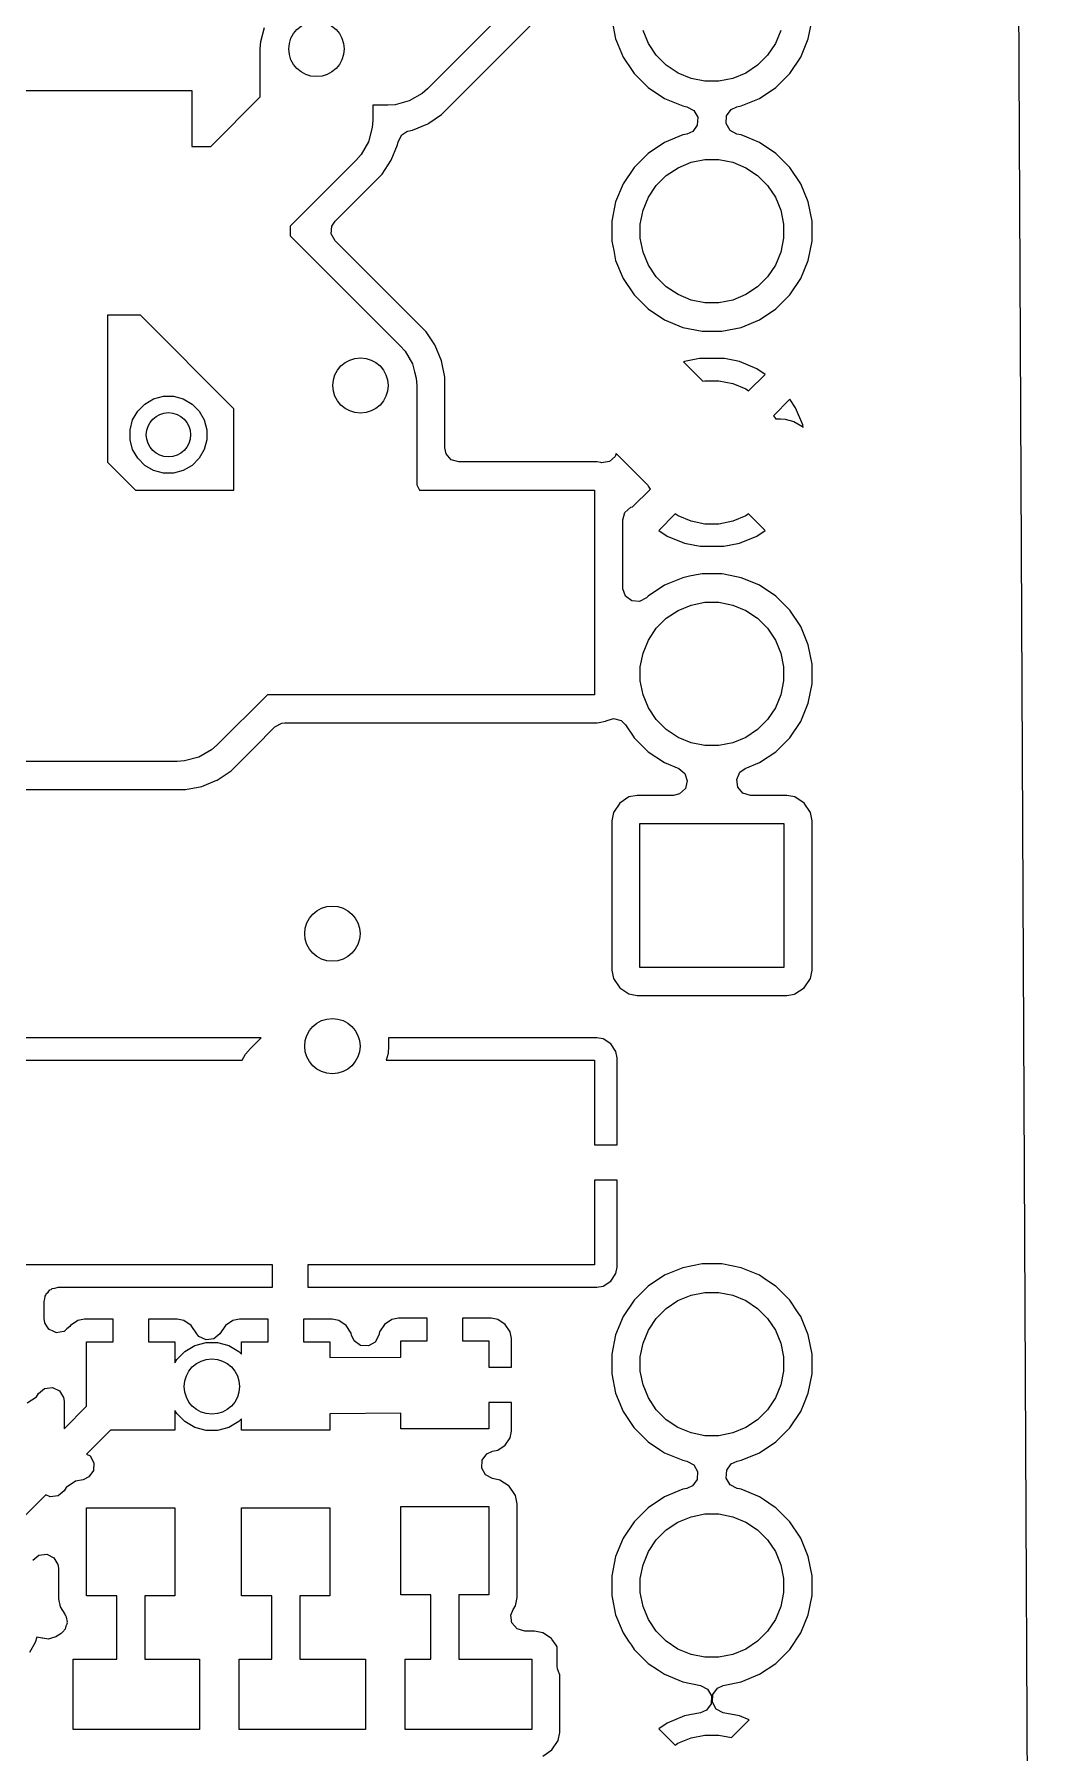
# Model space of a CAD drawing. Extents: x 3.09 to 4.62, y -6.46 to -3.15.
# Drawn here: x 4.259 to 4.615, y -4.951 to -4.34 of the extents above; entities that cross this region are included whole.
import ezdxf

# ---------------------------------------------------------------- set-up
doc = ezdxf.new("R2010")
doc.units = 0
doc.header["$MEASUREMENT"] = 0
doc.layers.add('BLACK', color=7, linetype='CONTINUOUS')

msp = doc.modelspace()

# ---------------------------------------------------------------- linework, layer by layer
at = {"layer": 'BLACK', "linetype": 'CONTINUOUS'}
for p, q in [((4.60865, -4.25059), (4.61513, -5.59029)), ((4.43414, -4.32414), (4.39885, -4.35943)), ((4.40385, -4.36861), (4.44332, -4.32914)), ((4.33952, -4.34268), (4.34087, -4.33763)), ((4.46439, -4.33481), (4.46576, -4.34169)), ((4.47743, -4.34336), (4.47551, -4.33873)), ((4.52449, -4.33873), (4.52257, -4.34336)), ((4.53424, -4.34169), (4.53561, -4.33481)), ((4.33935, -4.34529), (4.33952, -4.34268)), ((4.33935, -4.36236), (4.33935, -4.34529)), ((4.46576, -4.34169), (4.46576, -4.34169)), ((4.46576, -4.34169), (4.46609, -4.34248)), ((4.46609, -4.34248), (4.46844, -4.34817)), ((4.48022, -4.34753), (4.47743, -4.34336)), ((4.52257, -4.34336), (4.51978, -4.34753)), ((4.53156, -4.34817), (4.53424, -4.34169)), ((4.46844, -4.34817), (4.47162, -4.35292)), ((4.48377, -4.35108), (4.48022, -4.34753)), ((4.48794, -4.35387), (4.48377, -4.35108)), ((4.51623, -4.35108), (4.51206, -4.35387)), ((4.51978, -4.34753), (4.51623, -4.35108)), ((4.52766, -4.354), (4.53156, -4.34817)), ((4.47162, -4.35292), (4.47234, -4.354)), ((4.47234, -4.354), (4.47234, -4.354)), ((4.47234, -4.354), (4.4773, -4.35896)), ((4.49257, -4.35579), (4.48794, -4.35387)), ((4.49749, -4.35677), (4.49257, -4.35579)), ((4.50251, -4.35677), (4.49749, -4.35677)), ((4.50743, -4.35579), (4.50251, -4.35677)), ((4.51206, -4.35387), (4.50743, -4.35579)), ((4.5227, -4.35896), (4.52766, -4.354)), ((4.255, -4.36), (4.315, -4.36)), ((4.315, -4.36), (4.315, -4.38)), ((4.32172, -4.38), (4.33935, -4.36236)), ((4.39236, -4.36377), (4.38732, -4.36512)), ((4.39689, -4.36116), (4.39236, -4.36377)), ((4.39885, -4.35943), (4.39689, -4.36116)), ((4.4773, -4.35896), (4.4773, -4.35896)), ((4.4773, -4.35896), (4.4773, -4.35896)), ((4.4773, -4.35896), (4.48313, -4.36286)), ((4.48313, -4.36286), (4.48961, -4.36554)), ((4.51039, -4.36554), (4.51687, -4.36286)), ((4.51687, -4.36286), (4.5227, -4.35896)), ((4.38471, -4.36529), (4.37935, -4.36529)), ((4.37935, -4.36529), (4.37935, -4.37065)), ((4.38732, -4.36512), (4.38471, -4.36529)), ((4.39926, -4.37167), (4.40385, -4.36861)), ((4.48961, -4.36554), (4.49109, -4.36583)), ((4.49109, -4.36583), (4.49356, -4.36713)), ((4.49356, -4.36713), (4.49495, -4.36956)), ((4.49495, -4.36956), (4.4948, -4.37235)), ((4.50505, -4.37184), (4.5052, -4.36905)), ((4.5052, -4.36905), (4.50684, -4.36678)), ((4.50684, -4.36678), (4.50891, -4.36583)), ((4.50891, -4.36583), (4.51039, -4.36554)), ((4.37918, -4.37326), (4.37783, -4.3783)), ((4.37935, -4.37065), (4.37918, -4.37326)), ((4.38844, -4.37828), (4.38974, -4.3758)), ((4.38974, -4.3758), (4.39148, -4.37463)), ((4.39148, -4.37463), (4.3919, -4.37447)), ((4.3919, -4.37447), (4.39347, -4.37415)), ((4.39347, -4.37415), (4.39893, -4.37189)), ((4.39893, -4.37189), (4.39926, -4.37167)), ((4.48961, -4.37586), (4.48313, -4.37854)), ((4.49109, -4.37557), (4.48961, -4.37586)), ((4.48961, -4.37586), (4.48961, -4.37586)), ((4.48961, -4.37586), (4.48961, -4.37586)), ((4.48961, -4.37586), (4.48961, -4.37586)), ((4.49316, -4.37462), (4.49109, -4.37557)), ((4.4948, -4.37235), (4.49316, -4.37462)), ((4.50644, -4.37427), (4.50505, -4.37184)), ((4.50891, -4.37557), (4.50644, -4.37427)), ((4.51039, -4.37586), (4.50891, -4.37557)), ((4.51238, -4.37668), (4.51039, -4.37586)), ((4.51039, -4.37586), (4.51039, -4.37586)), ((4.315, -4.38), (4.32172, -4.38)), ((4.37783, -4.3783), (4.37522, -4.38282)), ((4.38595, -4.38487), (4.38822, -4.37941)), ((4.38822, -4.37941), (4.38844, -4.37828)), ((4.4773, -4.38244), (4.47234, -4.3874)), ((4.48313, -4.37854), (4.4773, -4.38244)), ((4.4773, -4.38244), (4.4773, -4.38244)), ((4.51687, -4.37854), (4.51238, -4.37668)), ((4.5227, -4.38244), (4.51687, -4.37854)), ((4.52766, -4.3874), (4.5227, -4.38244)), ((4.5227, -4.38244), (4.5227, -4.38244)), ((4.5227, -4.38244), (4.5227, -4.38244)), ((4.37349, -4.38479), (4.35, -4.40828)), ((4.37522, -4.38282), (4.37349, -4.38479)), ((4.38267, -4.38979), (4.38595, -4.38487)), ((4.47234, -4.3874), (4.46844, -4.39323)), ((4.47234, -4.3874), (4.47234, -4.3874)), ((4.48377, -4.39032), (4.48794, -4.38753)), ((4.48794, -4.38753), (4.49257, -4.38561)), ((4.49257, -4.38561), (4.49749, -4.38463)), ((4.49749, -4.38463), (4.50251, -4.38463)), ((4.50251, -4.38463), (4.50743, -4.38561)), ((4.50743, -4.38561), (4.51206, -4.38753)), ((4.51206, -4.38753), (4.51623, -4.39032)), ((4.53156, -4.39323), (4.52766, -4.3874)), ((4.52766, -4.3874), (4.52766, -4.3874)), ((4.52766, -4.3874), (4.52766, -4.3874)), ((4.36596, -4.40649), (4.38267, -4.38979)), ((4.46844, -4.39323), (4.46576, -4.39971)), ((4.47743, -4.39804), (4.48022, -4.39387)), ((4.48022, -4.39387), (4.48377, -4.39032)), ((4.51623, -4.39032), (4.51978, -4.39387)), ((4.51978, -4.39387), (4.52257, -4.39804)), ((4.53424, -4.39971), (4.53156, -4.39323)), ((4.46576, -4.39971), (4.46439, -4.40659)), ((4.46576, -4.39971), (4.46576, -4.39971)), ((4.47551, -4.40267), (4.47743, -4.39804)), ((4.52257, -4.39804), (4.52449, -4.40267)), ((4.53561, -4.40659), (4.53424, -4.39971)), ((4.36482, -4.40827), (4.36596, -4.40649)), ((4.46439, -4.40659), (4.46439, -4.41361)), ((4.47453, -4.40759), (4.47551, -4.40267)), ((4.52449, -4.40267), (4.52547, -4.40759)), ((4.53561, -4.41361), (4.53561, -4.40659)), ((4.35, -4.40828), (4.35, -4.41172)), ((4.35, -4.41172), (4.38914, -4.45086)), ((4.36462, -4.41105), (4.36482, -4.40827)), ((4.36596, -4.41351), (4.36462, -4.41105)), ((4.47453, -4.41261), (4.47453, -4.40759)), ((4.47551, -4.41753), (4.47453, -4.41261)), ((4.52547, -4.41261), (4.52449, -4.41753)), ((4.52547, -4.40759), (4.52547, -4.41261)), ((4.39832, -4.44586), (4.36596, -4.41351)), ((4.46439, -4.41361), (4.46507, -4.417)), ((4.46507, -4.417), (4.46576, -4.42049)), ((4.47743, -4.42216), (4.47551, -4.41753)), ((4.52449, -4.41753), (4.52257, -4.42216)), ((4.53424, -4.42049), (4.53561, -4.41361)), ((4.46576, -4.42049), (4.46844, -4.42697)), ((4.48022, -4.42633), (4.47743, -4.42216)), ((4.52257, -4.42216), (4.51978, -4.42633)), ((4.53156, -4.42697), (4.53424, -4.42049)), ((4.46844, -4.42697), (4.47234, -4.4328)), ((4.48377, -4.42988), (4.48022, -4.42633)), ((4.48794, -4.43267), (4.48377, -4.42988)), ((4.51623, -4.42988), (4.51206, -4.43267)), ((4.51978, -4.42633), (4.51623, -4.42988)), ((4.52766, -4.4328), (4.53156, -4.42697)), ((4.47234, -4.4328), (4.47234, -4.4328)), ((4.47234, -4.4328), (4.47234, -4.4328)), ((4.47234, -4.4328), (4.4773, -4.43776)), ((4.49257, -4.43459), (4.48794, -4.43267)), ((4.49749, -4.43557), (4.49257, -4.43459)), ((4.50251, -4.43557), (4.49749, -4.43557)), ((4.50743, -4.43459), (4.50251, -4.43557)), ((4.51206, -4.43267), (4.50743, -4.43459)), ((4.5227, -4.43776), (4.52766, -4.4328)), ((4.28504, -4.44), (4.28504, -4.4923)), ((4.29672, -4.44), (4.28504, -4.44)), ((4.33, -4.47328), (4.29672, -4.44)), ((4.4773, -4.43776), (4.4773, -4.43776)), ((4.4773, -4.43776), (4.4773, -4.43776)), ((4.4773, -4.43776), (4.48313, -4.44166)), ((4.48313, -4.44166), (4.48961, -4.44434)), ((4.51039, -4.44434), (4.51687, -4.44166)), ((4.51687, -4.44166), (4.5227, -4.43776)), ((4.40146, -4.45057), (4.39832, -4.44586)), ((4.48961, -4.44434), (4.49649, -4.44571)), ((4.49649, -4.44571), (4.50351, -4.44571)), ((4.50351, -4.44571), (4.51039, -4.44434)), ((4.38914, -4.45086), (4.39087, -4.45282)), ((4.39087, -4.45282), (4.39348, -4.45735)), ((4.4016, -4.45078), (4.40146, -4.45057)), ((4.40387, -4.45624), (4.4016, -4.45078)), ((4.49553, -4.45544), (4.4902, -4.4565)), ((4.50447, -4.45544), (4.49553, -4.45544)), ((4.5098, -4.4565), (4.50447, -4.45544)), ((4.39348, -4.45735), (4.39423, -4.46014)), ((4.39423, -4.46014), (4.39483, -4.46239)), ((4.40502, -4.46204), (4.40387, -4.45624)), ((4.40502, -4.48722), (4.40502, -4.46204)), ((4.40502, -4.46204), (4.40502, -4.46204)), ((4.4902, -4.4565), (4.48991, -4.45662)), ((4.48991, -4.45662), (4.49676, -4.46348)), ((4.4902, -4.4565), (4.4902, -4.4565)), ((4.51591, -4.45903), (4.5098, -4.4565)), ((4.5098, -4.4565), (4.5098, -4.4565)), ((4.51306, -4.4669), (4.51892, -4.46104)), ((4.51892, -4.46104), (4.51591, -4.45903)), ((4.39483, -4.46239), (4.395, -4.465)), ((4.395, -4.465), (4.395, -4.50039)), ((4.49676, -4.46348), (4.49749, -4.46333)), ((4.49749, -4.46333), (4.50251, -4.46333)), ((4.50251, -4.46333), (4.50743, -4.46431)), ((4.50743, -4.46431), (4.51206, -4.46623)), ((4.51206, -4.46623), (4.51306, -4.4669)), ((4.29396, -4.47724), (4.29576, -4.47413)), ((4.29576, -4.47413), (4.2983, -4.47158)), ((4.2983, -4.47158), (4.30142, -4.46978)), ((4.30142, -4.46978), (4.30489, -4.46885)), ((4.30489, -4.46885), (4.30849, -4.46885)), ((4.30849, -4.46885), (4.31197, -4.46978)), ((4.31197, -4.46978), (4.31508, -4.47158)), ((4.31508, -4.47158), (4.31762, -4.47413)), ((4.31762, -4.47413), (4.31942, -4.47724)), ((4.33, -4.5022), (4.33, -4.47328)), ((4.52776, -4.46988), (4.5219, -4.47574)), ((4.52977, -4.47289), (4.52776, -4.46988)), ((4.52776, -4.46988), (4.52776, -4.46988)), ((4.5323, -4.479), (4.52977, -4.47289)), ((4.29303, -4.48072), (4.29396, -4.47724)), ((4.31942, -4.47724), (4.32035, -4.48072)), ((4.5219, -4.47574), (4.52257, -4.47674)), ((4.52257, -4.47674), (4.52264, -4.4769)), ((4.52264, -4.4769), (4.5244, -4.4769)), ((4.5244, -4.4769), (4.52603, -4.47701)), ((4.52603, -4.47701), (4.52918, -4.47785)), ((4.52918, -4.47785), (4.53201, -4.47948)), ((4.53201, -4.47948), (4.53248, -4.47989)), ((4.53248, -4.47989), (4.5323, -4.479)), ((4.5323, -4.479), (4.5323, -4.479)), ((4.29303, -4.48431), (4.29303, -4.48072)), ((4.29396, -4.48779), (4.29303, -4.48431)), ((4.32035, -4.48431), (4.31942, -4.48779)), ((4.32035, -4.48072), (4.32035, -4.48431)), ((4.28504, -4.4923), (4.29494, -4.5022)), ((4.29576, -4.4909), (4.29396, -4.48779)), ((4.2983, -4.49345), (4.29576, -4.4909)), ((4.31762, -4.4909), (4.31508, -4.49345)), ((4.31942, -4.48779), (4.31762, -4.4909)), ((4.40547, -4.48928), (4.40502, -4.48722)), ((4.4073, -4.49139), (4.40547, -4.48928)), ((4.40998, -4.49218), (4.4073, -4.49139)), ((4.45924, -4.49218), (4.40998, -4.49218)), ((4.46048, -4.49243), (4.45924, -4.49218)), ((4.45924, -4.49218), (4.45924, -4.49218)), ((4.45924, -4.49218), (4.45924, -4.49218)), ((4.46074, -4.49247), (4.46048, -4.49243)), ((4.46351, -4.49207), (4.46074, -4.49247)), ((4.46562, -4.49024), (4.46351, -4.49207)), ((4.46593, -4.48921), (4.46562, -4.49024)), ((4.47733, -4.50061), (4.46593, -4.48921)), ((4.30142, -4.49525), (4.2983, -4.49345)), ((4.30489, -4.49618), (4.30142, -4.49525)), ((4.30849, -4.49618), (4.30489, -4.49618)), ((4.31197, -4.49525), (4.30849, -4.49618)), ((4.31508, -4.49345), (4.31197, -4.49525)), ((4.29494, -4.5022), (4.33, -4.5022)), ((4.395, -4.50039), (4.39605, -4.5022)), ((4.39605, -4.5022), (4.45825, -4.5022)), ((4.45825, -4.5022), (4.45825, -4.575)), ((4.47177, -4.50819), (4.4781, -4.50186)), ((4.47743, -4.50086), (4.47733, -4.50061)), ((4.4781, -4.50186), (4.47743, -4.50086)), ((4.46827, -4.5128), (4.46906, -4.51012)), ((4.46906, -4.51012), (4.47117, -4.50829)), ((4.47117, -4.50829), (4.47177, -4.50819)), ((4.48694, -4.5107), (4.48108, -4.51656)), ((4.48794, -4.51137), (4.48694, -4.5107)), ((4.51306, -4.5107), (4.51206, -4.51137)), ((4.51892, -4.51656), (4.51306, -4.5107)), ((4.46827, -4.53699), (4.46827, -4.5128)), ((4.48108, -4.51656), (4.48108, -4.51656)), ((4.48108, -4.51656), (4.48409, -4.51857)), ((4.49257, -4.51329), (4.48794, -4.51137)), ((4.49749, -4.51427), (4.49257, -4.51329)), ((4.50251, -4.51427), (4.49749, -4.51427)), ((4.50743, -4.51329), (4.50251, -4.51427)), ((4.51206, -4.51137), (4.50743, -4.51329)), ((4.51591, -4.51857), (4.51892, -4.51656)), ((4.48409, -4.51857), (4.4902, -4.5211)), ((4.4902, -4.5211), (4.4902, -4.5211)), ((4.4902, -4.5211), (4.49578, -4.52221)), ((4.49578, -4.52221), (4.50422, -4.52221)), ((4.50422, -4.52221), (4.5098, -4.5211)), ((4.5098, -4.5211), (4.51591, -4.51857)), ((4.5098, -4.5211), (4.5098, -4.5211)), ((4.48961, -4.53336), (4.48313, -4.53604)), ((4.49202, -4.53288), (4.48961, -4.53336)), ((4.48961, -4.53336), (4.48961, -4.53336)), ((4.48961, -4.53336), (4.48961, -4.53336)), ((4.48961, -4.53336), (4.48961, -4.53336)), ((4.49578, -4.53213), (4.49202, -4.53288)), ((4.49649, -4.53199), (4.49578, -4.53213)), ((4.49578, -4.53213), (4.49578, -4.53213)), ((4.50351, -4.53199), (4.49649, -4.53199)), ((4.50422, -4.53213), (4.50351, -4.53199)), ((4.51039, -4.53336), (4.50422, -4.53213)), ((4.50422, -4.53213), (4.50422, -4.53213)), ((4.51135, -4.53376), (4.51039, -4.53336)), ((4.51039, -4.53336), (4.51039, -4.53336)), ((4.51687, -4.53604), (4.51135, -4.53376)), ((4.46828, -4.53735), (4.46827, -4.53699)), ((4.46926, -4.53997), (4.46828, -4.53735)), ((4.4715, -4.54164), (4.46926, -4.53997)), ((4.47674, -4.5405), (4.47428, -4.54184)), ((4.4773, -4.53994), (4.47674, -4.5405)), ((4.48313, -4.53604), (4.4773, -4.53994)), ((4.4773, -4.53994), (4.4773, -4.53994)), ((4.5227, -4.53994), (4.51687, -4.53604)), ((4.52766, -4.5449), (4.5227, -4.53994)), ((4.5227, -4.53994), (4.5227, -4.53994)), ((4.5227, -4.53994), (4.5227, -4.53994)), ((4.47428, -4.54184), (4.4715, -4.54164)), ((4.48377, -4.54782), (4.48794, -4.54503)), ((4.48794, -4.54503), (4.49257, -4.54311)), ((4.49257, -4.54311), (4.49749, -4.54213)), ((4.49749, -4.54213), (4.50251, -4.54213)), ((4.50251, -4.54213), (4.50743, -4.54311)), ((4.50743, -4.54311), (4.51206, -4.54503)), ((4.51206, -4.54503), (4.51623, -4.54782)), ((4.53156, -4.55073), (4.52766, -4.5449)), ((4.52766, -4.5449), (4.52766, -4.5449)), ((4.52766, -4.5449), (4.52766, -4.5449)), ((4.47743, -4.55554), (4.48022, -4.55137)), ((4.48022, -4.55137), (4.48377, -4.54782)), ((4.51623, -4.54782), (4.51978, -4.55137)), ((4.51978, -4.55137), (4.52257, -4.55554)), ((4.53424, -4.55721), (4.53156, -4.55073)), ((4.47551, -4.56017), (4.47743, -4.55554)), ((4.52257, -4.55554), (4.52449, -4.56017)), ((4.53561, -4.56409), (4.53424, -4.55721)), ((4.47453, -4.56509), (4.47551, -4.56017)), ((4.47453, -4.57011), (4.47453, -4.56509)), ((4.52449, -4.56017), (4.52547, -4.56509)), ((4.52547, -4.56509), (4.52547, -4.57011)), ((4.53561, -4.57111), (4.53561, -4.56409)), ((4.47551, -4.57503), (4.47453, -4.57011)), ((4.52547, -4.57011), (4.52449, -4.57503)), ((4.53424, -4.57799), (4.53561, -4.57111)), ((4.34188, -4.575), (4.324, -4.59288)), ((4.45825, -4.575), (4.34188, -4.575)), ((4.47743, -4.57966), (4.47551, -4.57503)), ((4.52449, -4.57503), (4.52257, -4.57966)), ((4.53156, -4.58447), (4.53424, -4.57799)), ((4.46216, -4.58444), (4.46237, -4.5843)), ((4.46237, -4.5843), (4.46503, -4.58347)), ((4.46503, -4.58347), (4.46773, -4.58421)), ((4.46773, -4.58421), (4.46925, -4.58567)), ((4.48022, -4.58383), (4.47743, -4.57966)), ((4.48377, -4.58738), (4.48022, -4.58383)), ((4.51978, -4.58383), (4.51623, -4.58738)), ((4.52257, -4.57966), (4.51978, -4.58383)), ((4.33714, -4.59391), (4.34458, -4.58647)), ((4.34458, -4.58647), (4.34703, -4.58513)), ((4.34703, -4.58513), (4.34809, -4.58502)), ((4.34809, -4.58502), (4.45924, -4.58502)), ((4.45924, -4.58502), (4.45995, -4.58488)), ((4.45924, -4.58502), (4.45924, -4.58502)), ((4.45924, -4.58502), (4.45924, -4.58502)), ((4.45924, -4.58502), (4.45924, -4.58502)), ((4.45995, -4.58488), (4.46216, -4.58444)), ((4.46925, -4.58567), (4.47196, -4.58973)), ((4.47196, -4.58973), (4.47234, -4.5903)), ((4.47234, -4.5903), (4.47234, -4.5903)), ((4.47234, -4.5903), (4.4773, -4.59526)), ((4.48794, -4.59017), (4.48377, -4.58738)), ((4.49257, -4.59209), (4.48794, -4.59017)), ((4.51206, -4.59017), (4.50743, -4.59209)), ((4.51623, -4.58738), (4.51206, -4.59017)), ((4.5227, -4.59526), (4.52766, -4.5903)), ((4.52766, -4.5903), (4.53156, -4.58447)), ((4.32204, -4.59461), (4.31751, -4.59722)), ((4.324, -4.59288), (4.32204, -4.59461)), ((4.329, -4.60206), (4.33714, -4.59391)), ((4.4773, -4.59526), (4.4773, -4.59526)), ((4.4773, -4.59526), (4.4773, -4.59526)), ((4.4773, -4.59526), (4.48313, -4.59916)), ((4.49749, -4.59307), (4.49257, -4.59209)), ((4.50251, -4.59307), (4.49749, -4.59307)), ((4.50743, -4.59209), (4.50251, -4.59307)), ((4.51687, -4.59916), (4.5227, -4.59526)), ((4.30986, -4.59874), (4.19736, -4.59874)), ((4.31247, -4.59857), (4.30986, -4.59874)), ((4.31751, -4.59722), (4.31247, -4.59857)), ((4.32442, -4.60512), (4.329, -4.60206)), ((4.48313, -4.59916), (4.48818, -4.60125)), ((4.48818, -4.60125), (4.49035, -4.603)), ((4.50881, -4.60512), (4.50997, -4.60258)), ((4.50997, -4.60258), (4.51183, -4.60125)), ((4.51183, -4.60125), (4.51687, -4.59916)), ((4.21234, -4.60876), (4.31282, -4.60876)), ((4.31282, -4.60876), (4.31862, -4.60761)), ((4.31862, -4.60761), (4.32333, -4.60565)), ((4.31862, -4.60761), (4.31862, -4.60761)), ((4.31862, -4.60761), (4.31862, -4.60761)), ((4.32333, -4.60565), (4.32408, -4.60534)), ((4.32408, -4.60534), (4.32442, -4.60512)), ((4.49054, -4.60836), (4.4885, -4.61027)), ((4.49035, -4.603), (4.49123, -4.60565)), ((4.49123, -4.60565), (4.49054, -4.60836)), ((4.50921, -4.60789), (4.50881, -4.60512)), ((4.51104, -4.61), (4.50921, -4.60789)), ((4.46719, -4.61359), (4.46497, -4.6169)), ((4.4705, -4.61137), (4.46719, -4.61359)), ((4.47342, -4.61079), (4.4705, -4.61137)), ((4.48628, -4.61079), (4.47342, -4.61079)), ((4.47342, -4.61079), (4.47342, -4.61079)), ((4.4885, -4.61027), (4.48628, -4.61079)), ((4.51372, -4.61079), (4.51104, -4.61)), ((4.52658, -4.61079), (4.51372, -4.61079)), ((4.5295, -4.61137), (4.52658, -4.61079)), ((4.53281, -4.61359), (4.5295, -4.61137)), ((4.53503, -4.6169), (4.53281, -4.61359)), ((4.46497, -4.6169), (4.46439, -4.61982)), ((4.46439, -4.61982), (4.46439, -4.67298)), ((4.47441, -4.67199), (4.47441, -4.62081)), ((4.47441, -4.62081), (4.52559, -4.62081)), ((4.52559, -4.62081), (4.52559, -4.67199)), ((4.53561, -4.61982), (4.53503, -4.6169)), ((4.53561, -4.67298), (4.53561, -4.61982)), ((4.53561, -4.61982), (4.53561, -4.61982)), ((4.53561, -4.61982), (4.53561, -4.61982)), ((4.46439, -4.67298), (4.46439, -4.67298)), ((4.46439, -4.67298), (4.46497, -4.6759)), ((4.46497, -4.6759), (4.46719, -4.67921)), ((4.52559, -4.67199), (4.47441, -4.67199)), ((4.53281, -4.67921), (4.53503, -4.6759)), ((4.53503, -4.6759), (4.53561, -4.67298)), ((4.46719, -4.67921), (4.4705, -4.68143)), ((4.4705, -4.68143), (4.4705, -4.68143)), ((4.4705, -4.68143), (4.47342, -4.68201)), ((4.47342, -4.68201), (4.52658, -4.68201)), ((4.52658, -4.68201), (4.52932, -4.68147)), ((4.52658, -4.68201), (4.52658, -4.68201)), ((4.52658, -4.68201), (4.52658, -4.68201)), ((4.52932, -4.68147), (4.5295, -4.68143)), ((4.5295, -4.68143), (4.53281, -4.67921)), ((4.33972, -4.697), (4.24096, -4.697)), ((4.33586, -4.70086), (4.33972, -4.697)), ((4.385, -4.7), (4.38483, -4.70261)), ((4.45904, -4.697), (4.385, -4.697)), ((4.385, -4.697), (4.385, -4.7)), ((4.46137, -4.69746), (4.45904, -4.697)), ((4.46402, -4.69923), (4.46137, -4.69746)), ((4.46579, -4.70188), (4.46402, -4.69923)), ((4.24175, -4.705), (4.33288, -4.705)), ((4.33288, -4.705), (4.33413, -4.70282)), ((4.33413, -4.70282), (4.33586, -4.70086)), ((4.38483, -4.70261), (4.38419, -4.705)), ((4.38419, -4.705), (4.45825, -4.705)), ((4.45825, -4.705), (4.45825, -4.73515)), ((4.46625, -4.70421), (4.46579, -4.70188)), ((4.46625, -4.73515), (4.46625, -4.70421)), ((4.46625, -4.70421), (4.46625, -4.70421)), ((4.45825, -4.73515), (4.46625, -4.73515)), ((4.46625, -4.74765), (4.45825, -4.74765)), ((4.45825, -4.74765), (4.45825, -4.7778)), ((4.46625, -4.77859), (4.46625, -4.74765)), ((4.34375, -4.7778), (4.24175, -4.7778)), ((4.34375, -4.7858), (4.34375, -4.7778)), ((4.45825, -4.7778), (4.35625, -4.7778)), ((4.35625, -4.7778), (4.35625, -4.7858)), ((4.46579, -4.78092), (4.46625, -4.77859)), ((4.46625, -4.77859), (4.46625, -4.77859)), ((4.48961, -4.77885), (4.48313, -4.78153)), ((4.49649, -4.77748), (4.48961, -4.77885)), ((4.50351, -4.77748), (4.49649, -4.77748)), ((4.49649, -4.77748), (4.49649, -4.77748)), ((4.51039, -4.77885), (4.50351, -4.77748)), ((4.50351, -4.77748), (4.50351, -4.77748)), ((4.51687, -4.78153), (4.51039, -4.77885)), ((4.26627, -4.78612), (4.26716, -4.78581)), ((4.26716, -4.78581), (4.26743, -4.7858)), ((4.26743, -4.7858), (4.34375, -4.7858)), ((4.35625, -4.7858), (4.45904, -4.7858)), ((4.45904, -4.7858), (4.46137, -4.78534)), ((4.45904, -4.7858), (4.45904, -4.7858)), ((4.46137, -4.78534), (4.46402, -4.78357)), ((4.46402, -4.78357), (4.46579, -4.78092)), ((4.47729, -4.78543), (4.47233, -4.79039)), ((4.48313, -4.78153), (4.47729, -4.78543)), ((4.47729, -4.78543), (4.47729, -4.78543)), ((4.48313, -4.78153), (4.48313, -4.78153)), ((4.51826, -4.78246), (4.51687, -4.78153)), ((4.51687, -4.78153), (4.51687, -4.78153)), ((4.52256, -4.78534), (4.51826, -4.78246)), ((4.52271, -4.78543), (4.52256, -4.78534)), ((4.52767, -4.79039), (4.52271, -4.78543)), ((4.52271, -4.78543), (4.52271, -4.78543)), ((4.26247, -4.7908), (4.26273, -4.78989)), ((4.26247, -4.79127), (4.26247, -4.7908)), ((4.26252, -4.79151), (4.26247, -4.79127)), ((4.26252, -4.79704), (4.26252, -4.79151)), ((4.26273, -4.78989), (4.26281, -4.78894)), ((4.26281, -4.78894), (4.2631, -4.78857)), ((4.2631, -4.78857), (4.26323, -4.78811)), ((4.26323, -4.78811), (4.26395, -4.78749)), ((4.26395, -4.78749), (4.26453, -4.78674)), ((4.26453, -4.78674), (4.26497, -4.78658)), ((4.26497, -4.78658), (4.26533, -4.78627)), ((4.26533, -4.78627), (4.26627, -4.78612)), ((4.47233, -4.79039), (4.46843, -4.79623)), ((4.47233, -4.79039), (4.47233, -4.79039)), ((4.48376, -4.79331), (4.48793, -4.79052)), ((4.48793, -4.79052), (4.49257, -4.7886)), ((4.49257, -4.7886), (4.49749, -4.78762)), ((4.49749, -4.78762), (4.50251, -4.78762)), ((4.50251, -4.78762), (4.50743, -4.7886)), ((4.50743, -4.7886), (4.51207, -4.79052)), ((4.51207, -4.79052), (4.51624, -4.79331)), ((4.5307, -4.79493), (4.52767, -4.79039)), ((4.52767, -4.79039), (4.52767, -4.79039)), ((4.52767, -4.79039), (4.52767, -4.79039)), ((4.26252, -4.79706), (4.26252, -4.79704)), ((4.2627, -4.79833), (4.26252, -4.79706)), ((4.27449, -4.79766), (4.27184, -4.79943)), ((4.27682, -4.79719), (4.27449, -4.79766)), ((4.28706, -4.79719), (4.27682, -4.79719)), ((4.28706, -4.80519), (4.28706, -4.79719)), ((4.3098, -4.79719), (4.29956, -4.79719)), ((4.29956, -4.79719), (4.29956, -4.80519)), ((4.31213, -4.79766), (4.3098, -4.79719)), ((4.31477, -4.79943), (4.31213, -4.79766)), ((4.3296, -4.79766), (4.32696, -4.79943)), ((4.33194, -4.79719), (4.3296, -4.79766)), ((4.34218, -4.79719), (4.33194, -4.79719)), ((4.34218, -4.80519), (4.34218, -4.79719)), ((4.36491, -4.79719), (4.35468, -4.79719)), ((4.35468, -4.79719), (4.35468, -4.80519)), ((4.36725, -4.79766), (4.36491, -4.79719)), ((4.36989, -4.79943), (4.36725, -4.79766)), ((4.38618, -4.79726), (4.38353, -4.79903)), ((4.38851, -4.7968), (4.38618, -4.79726)), ((4.39875, -4.7968), (4.38851, -4.7968)), ((4.39875, -4.8048), (4.39875, -4.7968)), ((4.42149, -4.7968), (4.41125, -4.7968)), ((4.41125, -4.7968), (4.41125, -4.8048)), ((4.42382, -4.79726), (4.42149, -4.7968)), ((4.42647, -4.79903), (4.42382, -4.79726)), ((4.46843, -4.79623), (4.46575, -4.80271)), ((4.46843, -4.79623), (4.46843, -4.79623)), ((4.47742, -4.80103), (4.48021, -4.79686)), ((4.48021, -4.79686), (4.48376, -4.79331)), ((4.51624, -4.79331), (4.51979, -4.79686)), ((4.51979, -4.79686), (4.52258, -4.80103)), ((4.53157, -4.79623), (4.5307, -4.79493)), ((4.53425, -4.80271), (4.53157, -4.79623)), ((4.53157, -4.79623), (4.53157, -4.79623)), ((4.26272, -4.79837), (4.2627, -4.79833)), ((4.26273, -4.79846), (4.26272, -4.79837)), ((4.26346, -4.79958), (4.26273, -4.79846)), ((4.26417, -4.80071), (4.26346, -4.79958)), ((4.26423, -4.80074), (4.26417, -4.80071)), ((4.26426, -4.8008), (4.26423, -4.80074)), ((4.26548, -4.80134), (4.26426, -4.8008)), ((4.26669, -4.80192), (4.26548, -4.80134)), ((4.26675, -4.80191), (4.26669, -4.80192)), ((4.26682, -4.80194), (4.26675, -4.80191)), ((4.26813, -4.80174), (4.26682, -4.80194)), ((4.26946, -4.80157), (4.26813, -4.80174)), ((4.26951, -4.80153), (4.26946, -4.80157)), ((4.26958, -4.80152), (4.26951, -4.80153)), ((4.27058, -4.80063), (4.26958, -4.80152)), ((4.2716, -4.79978), (4.27058, -4.80063)), ((4.27184, -4.79943), (4.2716, -4.79978)), ((4.31674, -4.80237), (4.31477, -4.79943)), ((4.31755, -4.8033), (4.31674, -4.80237)), ((4.32007, -4.80451), (4.31755, -4.8033)), ((4.32285, -4.80416), (4.32007, -4.80451)), ((4.32499, -4.80237), (4.32285, -4.80416)), ((4.32696, -4.79943), (4.32499, -4.80237)), ((4.37166, -4.80207), (4.36989, -4.79943)), ((4.37181, -4.80281), (4.37166, -4.80207)), ((4.37276, -4.80489), (4.37181, -4.80281)), ((4.38154, -4.80281), (4.38024, -4.80529)), ((4.38176, -4.80168), (4.38154, -4.80281)), ((4.38353, -4.79903), (4.38176, -4.80168)), ((4.42824, -4.80168), (4.42647, -4.79903)), ((4.4287, -4.80401), (4.42824, -4.80168)), ((4.4287, -4.80401), (4.4287, -4.80401)), ((4.4287, -4.80959), (4.4287, -4.80401)), ((4.46575, -4.80271), (4.46438, -4.80959)), ((4.4755, -4.80567), (4.47742, -4.80103)), ((4.52258, -4.80103), (4.5245, -4.80567)), ((4.53562, -4.80959), (4.53425, -4.80271)), ((4.53425, -4.80271), (4.53425, -4.80271)), ((4.53425, -4.80271), (4.53425, -4.80271)), ((4.27761, -4.82811), (4.27761, -4.80519)), ((4.27761, -4.80519), (4.28706, -4.80519)), ((4.29956, -4.80519), (4.30901, -4.80519)), ((4.30901, -4.80519), (4.30901, -4.81262)), ((4.30965, -4.81151), (4.31255, -4.80861)), ((4.31255, -4.80861), (4.31611, -4.80655)), ((4.31611, -4.80655), (4.32009, -4.80549)), ((4.32009, -4.80549), (4.3242, -4.80549)), ((4.3242, -4.80549), (4.32817, -4.80655)), ((4.32817, -4.80655), (4.33173, -4.80861)), ((4.33173, -4.80861), (4.33273, -4.8096)), ((4.33273, -4.8096), (4.33273, -4.80519)), ((4.33273, -4.80519), (4.34218, -4.80519)), ((4.35468, -4.80519), (4.36413, -4.80519)), ((4.36413, -4.80519), (4.36413, -4.81078)), ((4.37502, -4.80652), (4.37276, -4.80489)), ((4.37781, -4.80667), (4.37502, -4.80652)), ((4.38024, -4.80529), (4.37781, -4.80667)), ((4.3893, -4.81061), (4.3893, -4.8048)), ((4.3893, -4.8048), (4.39875, -4.8048)), ((4.41125, -4.8048), (4.4207, -4.8048)), ((4.4207, -4.8048), (4.4207, -4.81425)), ((4.4287, -4.81425), (4.4287, -4.80959)), ((4.46438, -4.80959), (4.46438, -4.81661)), ((4.47452, -4.81059), (4.4755, -4.80567)), ((4.5245, -4.80567), (4.52548, -4.81059)), ((4.53562, -4.81661), (4.53562, -4.80959)), ((4.30901, -4.81262), (4.30965, -4.81151)), ((4.36413, -4.81078), (4.3893, -4.81061)), ((4.4207, -4.81425), (4.4287, -4.81425)), ((4.47452, -4.81561), (4.47452, -4.81059)), ((4.4755, -4.82053), (4.47452, -4.81561)), ((4.52548, -4.81561), (4.5245, -4.82053)), ((4.52548, -4.81059), (4.52548, -4.81561)), ((4.26052, -4.82353), (4.26267, -4.82174)), ((4.26267, -4.82174), (4.26544, -4.82139)), ((4.26544, -4.82139), (4.26796, -4.82259)), ((4.26796, -4.82259), (4.26943, -4.82497)), ((4.46438, -4.81661), (4.46575, -4.82349)), ((4.47742, -4.82517), (4.4755, -4.82053)), ((4.5245, -4.82053), (4.52258, -4.82517)), ((4.53425, -4.82349), (4.53562, -4.81661)), ((4.25641, -4.82694), (4.25972, -4.82472)), ((4.25972, -4.82472), (4.26052, -4.82353)), ((4.26943, -4.82497), (4.26961, -4.82629)), ((4.26961, -4.82629), (4.26961, -4.83611)), ((4.26961, -4.83611), (4.27761, -4.82811)), ((4.4287, -4.82675), (4.4207, -4.82675)), ((4.4207, -4.82675), (4.4207, -4.8362)), ((4.4287, -4.83699), (4.4287, -4.82675)), ((4.46575, -4.82349), (4.46843, -4.82997)), ((4.48021, -4.82934), (4.47742, -4.82517)), ((4.52258, -4.82517), (4.51979, -4.82934)), ((4.53157, -4.82997), (4.53266, -4.82733)), ((4.53266, -4.82733), (4.53425, -4.82349)), ((4.53425, -4.82349), (4.53425, -4.82349)), ((4.53425, -4.82349), (4.53425, -4.82349)), ((4.30965, -4.83069), (4.30901, -4.82958)), ((4.30901, -4.82958), (4.30901, -4.83659)), ((4.31255, -4.83359), (4.30965, -4.83069)), ((4.31611, -4.83565), (4.31255, -4.83359)), ((4.33173, -4.83359), (4.32817, -4.83565)), ((4.33273, -4.8326), (4.33173, -4.83359)), ((4.33273, -4.83659), (4.33273, -4.8326)), ((4.3893, -4.83061), (4.36413, -4.83078)), ((4.36413, -4.83078), (4.36413, -4.83659)), ((4.3893, -4.8362), (4.3893, -4.83061)), ((4.46843, -4.82997), (4.46843, -4.82997)), ((4.46843, -4.82997), (4.47013, -4.83252)), ((4.47013, -4.83252), (4.47224, -4.83566)), ((4.48376, -4.83289), (4.48021, -4.82934)), ((4.48793, -4.83568), (4.48376, -4.83289)), ((4.51624, -4.83289), (4.51207, -4.83568)), ((4.51979, -4.82934), (4.51624, -4.83289)), ((4.52767, -4.83581), (4.53157, -4.82997)), ((4.28609, -4.83659), (4.27755, -4.84513)), ((4.30901, -4.83659), (4.28609, -4.83659)), ((4.32009, -4.83671), (4.31611, -4.83565)), ((4.3242, -4.83671), (4.32009, -4.83671)), ((4.32817, -4.83565), (4.3242, -4.83671)), ((4.36413, -4.83659), (4.33273, -4.83659)), ((4.4207, -4.8362), (4.3893, -4.8362)), ((4.42647, -4.84197), (4.42824, -4.83932)), ((4.42824, -4.83932), (4.4287, -4.83699)), ((4.4287, -4.83699), (4.4287, -4.83699)), ((4.47224, -4.83566), (4.47233, -4.83581)), ((4.47233, -4.83581), (4.47233, -4.83581)), ((4.47233, -4.83581), (4.47729, -4.84077)), ((4.47729, -4.84077), (4.47729, -4.84077)), ((4.47729, -4.84077), (4.47729, -4.84077)), ((4.47729, -4.84077), (4.48174, -4.84374)), ((4.49257, -4.8376), (4.48793, -4.83568)), ((4.49749, -4.83858), (4.49257, -4.8376)), ((4.50251, -4.83858), (4.49749, -4.83858)), ((4.50743, -4.8376), (4.50251, -4.83858)), ((4.51207, -4.83568), (4.50743, -4.8376)), ((4.51687, -4.84467), (4.52271, -4.84077)), ((4.52271, -4.84077), (4.52767, -4.83581)), ((4.27755, -4.84513), (4.27882, -4.84579)), ((4.27882, -4.84579), (4.2802, -4.84822)), ((4.41825, -4.84732), (4.41989, -4.84505)), ((4.41989, -4.84505), (4.42197, -4.84411)), ((4.42197, -4.84411), (4.42382, -4.84374)), ((4.42382, -4.84374), (4.42647, -4.84197)), ((4.48174, -4.84374), (4.48313, -4.84467)), ((4.48313, -4.84467), (4.48313, -4.84467)), ((4.48313, -4.84467), (4.48961, -4.84735)), ((4.51039, -4.84735), (4.51604, -4.84501)), ((4.51604, -4.84501), (4.51687, -4.84467)), ((4.28005, -4.85101), (4.27842, -4.85328)), ((4.2802, -4.84822), (4.28005, -4.85101)), ((4.41811, -4.85011), (4.41825, -4.84732)), ((4.41949, -4.85254), (4.41811, -4.85011)), ((4.42197, -4.85384), (4.41949, -4.85254)), ((4.48961, -4.84735), (4.48961, -4.84735)), ((4.48961, -4.84735), (4.48961, -4.84735)), ((4.48961, -4.84735), (4.49104, -4.84763)), ((4.49104, -4.84763), (4.49351, -4.84893)), ((4.49351, -4.84893), (4.4949, -4.85136)), ((4.4949, -4.85136), (4.49475, -4.85415)), ((4.5051, -4.85364), (4.50525, -4.85085)), ((4.50525, -4.85085), (4.50689, -4.84858)), ((4.50689, -4.84858), (4.50896, -4.84763)), ((4.50896, -4.84763), (4.51039, -4.84735)), ((4.51039, -4.84735), (4.51039, -4.84735)), ((4.51039, -4.84735), (4.51039, -4.84735)), ((4.26959, -4.85816), (4.26744, -4.85996)), ((4.27038, -4.85697), (4.26959, -4.85816)), ((4.2737, -4.85476), (4.27038, -4.85697)), ((4.27634, -4.85423), (4.2737, -4.85476)), ((4.27842, -4.85328), (4.27634, -4.85423)), ((4.42461, -4.85436), (4.42197, -4.85384)), ((4.42792, -4.85658), (4.42461, -4.85436)), ((4.4299, -4.85953), (4.42792, -4.85658)), ((4.42792, -4.85658), (4.42792, -4.85658)), ((4.48961, -4.85765), (4.48313, -4.86033)), ((4.49104, -4.85737), (4.48961, -4.85765)), ((4.48961, -4.85765), (4.48961, -4.85765)), ((4.48961, -4.85765), (4.48961, -4.85765)), ((4.49311, -4.85642), (4.49104, -4.85737)), ((4.49475, -4.85415), (4.49311, -4.85642)), ((4.50649, -4.85607), (4.5051, -4.85364)), ((4.50896, -4.85737), (4.50649, -4.85607)), ((4.50975, -4.85752), (4.50896, -4.85737)), ((4.51039, -4.85765), (4.50975, -4.85752)), ((4.51687, -4.86033), (4.51039, -4.85765)), ((4.26312, -4.85957), (4.25344, -4.86924)), ((4.26467, -4.86031), (4.26312, -4.85957)), ((4.26744, -4.85996), (4.26467, -4.86031)), ((4.27761, -4.89559), (4.27761, -4.86419)), ((4.27761, -4.86419), (4.30901, -4.86419)), ((4.30901, -4.86419), (4.30901, -4.89559)), ((4.33273, -4.89559), (4.33273, -4.86419)), ((4.33273, -4.86419), (4.36413, -4.86419)), ((4.36413, -4.86419), (4.36413, -4.89559)), ((4.3893, -4.8952), (4.3893, -4.8638)), ((4.3893, -4.8638), (4.4207, -4.8638)), ((4.4207, -4.8638), (4.4207, -4.8952)), ((4.43014, -4.85989), (4.4299, -4.85953)), ((4.43072, -4.86281), (4.43014, -4.85989)), ((4.43072, -4.89619), (4.43072, -4.86281)), ((4.43072, -4.86281), (4.43072, -4.86281)), ((4.43072, -4.86281), (4.43072, -4.86281)), ((4.47729, -4.86423), (4.47233, -4.86919)), ((4.48313, -4.86033), (4.47729, -4.86423)), ((4.47729, -4.86423), (4.47729, -4.86423)), ((4.48313, -4.86033), (4.48313, -4.86033)), ((4.51866, -4.86153), (4.51687, -4.86033)), ((4.51687, -4.86033), (4.51687, -4.86033)), ((4.52177, -4.8636), (4.51866, -4.86153)), ((4.52271, -4.86423), (4.52177, -4.8636)), ((4.52767, -4.86919), (4.52271, -4.86423)), ((4.52271, -4.86423), (4.52271, -4.86423)), ((4.47233, -4.86919), (4.46843, -4.87503)), ((4.47233, -4.86919), (4.47233, -4.86919)), ((4.48376, -4.87211), (4.48793, -4.86932)), ((4.48793, -4.86932), (4.49257, -4.8674)), ((4.49257, -4.8674), (4.49749, -4.86642)), ((4.49749, -4.86642), (4.50251, -4.86642)), ((4.50251, -4.86642), (4.50743, -4.8674)), ((4.50743, -4.8674), (4.51207, -4.86932)), ((4.51207, -4.86932), (4.51624, -4.87211)), ((4.53134, -4.87469), (4.52767, -4.86919)), ((4.52767, -4.86919), (4.52767, -4.86919)), ((4.52767, -4.86919), (4.52767, -4.86919)), ((4.46843, -4.87503), (4.46575, -4.88151)), ((4.46843, -4.87503), (4.46843, -4.87503)), ((4.47742, -4.87983), (4.48021, -4.87566)), ((4.48021, -4.87566), (4.48376, -4.87211)), ((4.51624, -4.87211), (4.51979, -4.87566)), ((4.51979, -4.87566), (4.52258, -4.87983)), ((4.53157, -4.87503), (4.53134, -4.87469)), ((4.53425, -4.88151), (4.53157, -4.87503)), ((4.53157, -4.87503), (4.53157, -4.87503)), ((4.2585, -4.88292), (4.26065, -4.88112)), ((4.26065, -4.88112), (4.26342, -4.88078)), ((4.26342, -4.88078), (4.26594, -4.88198)), ((4.26594, -4.88198), (4.26741, -4.88436)), ((4.46575, -4.88151), (4.46438, -4.88839)), ((4.4755, -4.88447), (4.47742, -4.87983)), ((4.52258, -4.87983), (4.5245, -4.88447)), ((4.53562, -4.88839), (4.53425, -4.88151)), ((4.53425, -4.88151), (4.53425, -4.88151)), ((4.53425, -4.88151), (4.53425, -4.88151)), ((4.26741, -4.88436), (4.26759, -4.88567)), ((4.26759, -4.88567), (4.26759, -4.89658)), ((4.46438, -4.88839), (4.46438, -4.89541)), ((4.47452, -4.88939), (4.4755, -4.88447)), ((4.47452, -4.89441), (4.47452, -4.88939)), ((4.5245, -4.88447), (4.52548, -4.88939)), ((4.52548, -4.88939), (4.52548, -4.89441)), ((4.53562, -4.89541), (4.53562, -4.88839)), ((4.28831, -4.89559), (4.27761, -4.89559)), ((4.28831, -4.91813), (4.28831, -4.89559)), ((4.30901, -4.89559), (4.29831, -4.89559)), ((4.29831, -4.89559), (4.29831, -4.91813)), ((4.34343, -4.89559), (4.33273, -4.89559)), ((4.34343, -4.91813), (4.34343, -4.89559)), ((4.36413, -4.89559), (4.35343, -4.89559)), ((4.35343, -4.89559), (4.35343, -4.91813)), ((4.4, -4.8952), (4.3893, -4.8952)), ((4.4, -4.91813), (4.4, -4.8952)), ((4.4207, -4.8952), (4.41, -4.8952)), ((4.41, -4.8952), (4.41, -4.91813)), ((4.46438, -4.89541), (4.46575, -4.90229)), ((4.4755, -4.89933), (4.47452, -4.89441)), ((4.52548, -4.89441), (4.5245, -4.89933)), ((4.53425, -4.90229), (4.53562, -4.89541)), ((4.26759, -4.89658), (4.26759, -4.89658)), ((4.26759, -4.89658), (4.26817, -4.8995)), ((4.26817, -4.8995), (4.26987, -4.90205)), ((4.26987, -4.90205), (4.26998, -4.9024)), ((4.42849, -4.90244), (4.42928, -4.90039)), ((4.42928, -4.90039), (4.43014, -4.89911)), ((4.43014, -4.89911), (4.43072, -4.89619)), ((4.43014, -4.89911), (4.43014, -4.89911)), ((4.43014, -4.89911), (4.43014, -4.89911)), ((4.47742, -4.90397), (4.4755, -4.89933)), ((4.5245, -4.89933), (4.52258, -4.90397)), ((4.26955, -4.90799), (4.2685, -4.90893)), ((4.26967, -4.90773), (4.26955, -4.90799)), ((4.26997, -4.90742), (4.26967, -4.90773)), ((4.27025, -4.9064), (4.26997, -4.90742)), ((4.26998, -4.9024), (4.27022, -4.90267)), ((4.27022, -4.90267), (4.27039, -4.90371)), ((4.27067, -4.90543), (4.27025, -4.9064)), ((4.27039, -4.90371), (4.27071, -4.90472)), ((4.27071, -4.90472), (4.27061, -4.90507)), ((4.27061, -4.90507), (4.27067, -4.90543)), ((4.42889, -4.90521), (4.42849, -4.90244)), ((4.43072, -4.90732), (4.42889, -4.90521)), ((4.4334, -4.90811), (4.43072, -4.90732)), ((4.43687, -4.90811), (4.4334, -4.90811)), ((4.4398, -4.90869), (4.43687, -4.90811)), ((4.43687, -4.90811), (4.43687, -4.90811)), ((4.46575, -4.90229), (4.46843, -4.90877)), ((4.48021, -4.90814), (4.47742, -4.90397)), ((4.48376, -4.91169), (4.48021, -4.90814)), ((4.51979, -4.90814), (4.51624, -4.91169)), ((4.52258, -4.90397), (4.51979, -4.90814)), ((4.53157, -4.90877), (4.53292, -4.9055)), ((4.53292, -4.9055), (4.53425, -4.90229)), ((4.53425, -4.90229), (4.53425, -4.90229)), ((4.53425, -4.90229), (4.53425, -4.90229)), ((4.25931, -4.91221), (4.25726, -4.91576)), ((4.25985, -4.9102), (4.25931, -4.91221)), ((4.26184, -4.91059), (4.25985, -4.9102)), ((4.26197, -4.91065), (4.26184, -4.91059)), ((4.26396, -4.91102), (4.26197, -4.91065)), ((4.26663, -4.91019), (4.26396, -4.91102)), ((4.2685, -4.90893), (4.26663, -4.91019)), ((4.44291, -4.91078), (4.4398, -4.90869)), ((4.44311, -4.91091), (4.44291, -4.91078)), ((4.44455, -4.91306), (4.44311, -4.91091)), ((4.445, -4.91374), (4.44455, -4.91306)), ((4.445, -4.9206), (4.445, -4.91374)), ((4.46843, -4.90877), (4.46843, -4.90877)), ((4.46843, -4.90877), (4.47038, -4.91169)), ((4.47038, -4.91169), (4.47134, -4.91312)), ((4.47134, -4.91312), (4.47233, -4.91461)), ((4.48793, -4.91448), (4.48376, -4.91169)), ((4.51624, -4.91169), (4.51207, -4.91448)), ((4.52767, -4.91461), (4.53157, -4.90877)), ((4.27278, -4.94313), (4.27278, -4.91813)), ((4.27278, -4.91813), (4.28831, -4.91813)), ((4.29831, -4.91813), (4.31778, -4.91813)), ((4.31778, -4.91813), (4.31778, -4.94313)), ((4.33183, -4.94313), (4.33183, -4.91813)), ((4.33183, -4.91813), (4.34343, -4.91813)), ((4.35343, -4.91813), (4.37683, -4.91813)), ((4.37683, -4.91813), (4.37683, -4.94313)), ((4.39089, -4.94313), (4.39089, -4.91813)), ((4.39089, -4.91813), (4.4, -4.91813)), ((4.41, -4.91813), (4.43589, -4.91813)), ((4.43589, -4.91813), (4.43589, -4.94313)), ((4.47233, -4.91461), (4.47233, -4.91461)), ((4.47233, -4.91461), (4.47729, -4.91957)), ((4.47729, -4.91957), (4.47729, -4.91957)), ((4.47729, -4.91957), (4.47729, -4.91957)), ((4.47729, -4.91957), (4.48096, -4.92202)), ((4.49257, -4.9164), (4.48793, -4.91448)), ((4.49749, -4.91738), (4.49257, -4.9164)), ((4.50251, -4.91738), (4.49749, -4.91738)), ((4.50743, -4.9164), (4.50251, -4.91738)), ((4.51207, -4.91448), (4.50743, -4.9164)), ((4.51687, -4.92347), (4.52271, -4.91957)), ((4.52271, -4.91957), (4.52767, -4.91461)), ((4.4451, -4.92158), (4.445, -4.9206)), ((4.44584, -4.92338), (4.4451, -4.92158)), ((4.44591, -4.92345), (4.44584, -4.92338)), ((4.44584, -4.92338), (4.44584, -4.92338)), ((4.44591, -4.94412), (4.44591, -4.92345)), ((4.48096, -4.92202), (4.48313, -4.92347)), ((4.48313, -4.92347), (4.48313, -4.92347)), ((4.48313, -4.92347), (4.48961, -4.92615)), ((4.48961, -4.92615), (4.48961, -4.92615)), ((4.48961, -4.92615), (4.48961, -4.92615)), ((4.48961, -4.92615), (4.49596, -4.92741)), ((4.50404, -4.92741), (4.51039, -4.92615)), ((4.51039, -4.92615), (4.51687, -4.92347)), ((4.51039, -4.92615), (4.51039, -4.92615)), ((4.51039, -4.92615), (4.51039, -4.92615)), ((4.51687, -4.92347), (4.51687, -4.92347)), ((4.51687, -4.92347), (4.51687, -4.92347)), ((4.49596, -4.92741), (4.49844, -4.92871)), ((4.49844, -4.92871), (4.49982, -4.93114)), ((4.49982, -4.93114), (4.49967, -4.93393)), ((4.50018, -4.93342), (4.50033, -4.93063)), ((4.50033, -4.93063), (4.50196, -4.92836)), ((4.50196, -4.92836), (4.50404, -4.92741)), ((4.4902, -4.93829), (4.48408, -4.94082)), ((4.49596, -4.93714), (4.4902, -4.93829)), ((4.4902, -4.93829), (4.4902, -4.93829)), ((4.49804, -4.9362), (4.49596, -4.93714)), ((4.49967, -4.93393), (4.49804, -4.9362)), ((4.50156, -4.93585), (4.50018, -4.93342)), ((4.50404, -4.93714), (4.50156, -4.93585)), ((4.5098, -4.93829), (4.50404, -4.93714)), ((4.51322, -4.93971), (4.5098, -4.93829)), ((4.5098, -4.93829), (4.5098, -4.93829)), ((4.31778, -4.94313), (4.27278, -4.94313)), ((4.37683, -4.94313), (4.33183, -4.94313)), ((4.43589, -4.94313), (4.39089, -4.94313)), ((4.44532, -4.94704), (4.44591, -4.94412)), ((4.48408, -4.94082), (4.48107, -4.94284)), ((4.48107, -4.94284), (4.48693, -4.94869)), ((4.50692, -4.946), (4.51322, -4.93971)), ((4.4398, -4.95257), (4.44311, -4.95035)), ((4.44311, -4.95035), (4.44532, -4.94704)), ((4.48693, -4.94869), (4.48793, -4.94802)), ((4.48793, -4.94802), (4.49257, -4.9461)), ((4.49257, -4.9461), (4.49749, -4.94512)), ((4.49749, -4.94512), (4.50251, -4.94512)), ((4.50251, -4.94512), (4.50692, -4.946))]:
    msp.add_line(p, q, dxfattribs=at)
at = {"layer": 'BLACK'}
for centre, radius in [((4.35935, -4.34529), 0.00984), ((4.375, -4.465), 0.00984), ((4.30669, -4.48251), 0.00787), ((4.365, -4.66), 0.00984), ((4.365, -4.7), 0.00984), ((4.32214, -4.8211), 0.00984)]:
    msp.add_circle(centre, radius, dxfattribs=at)

doc.saveas('drawing.dxf')
